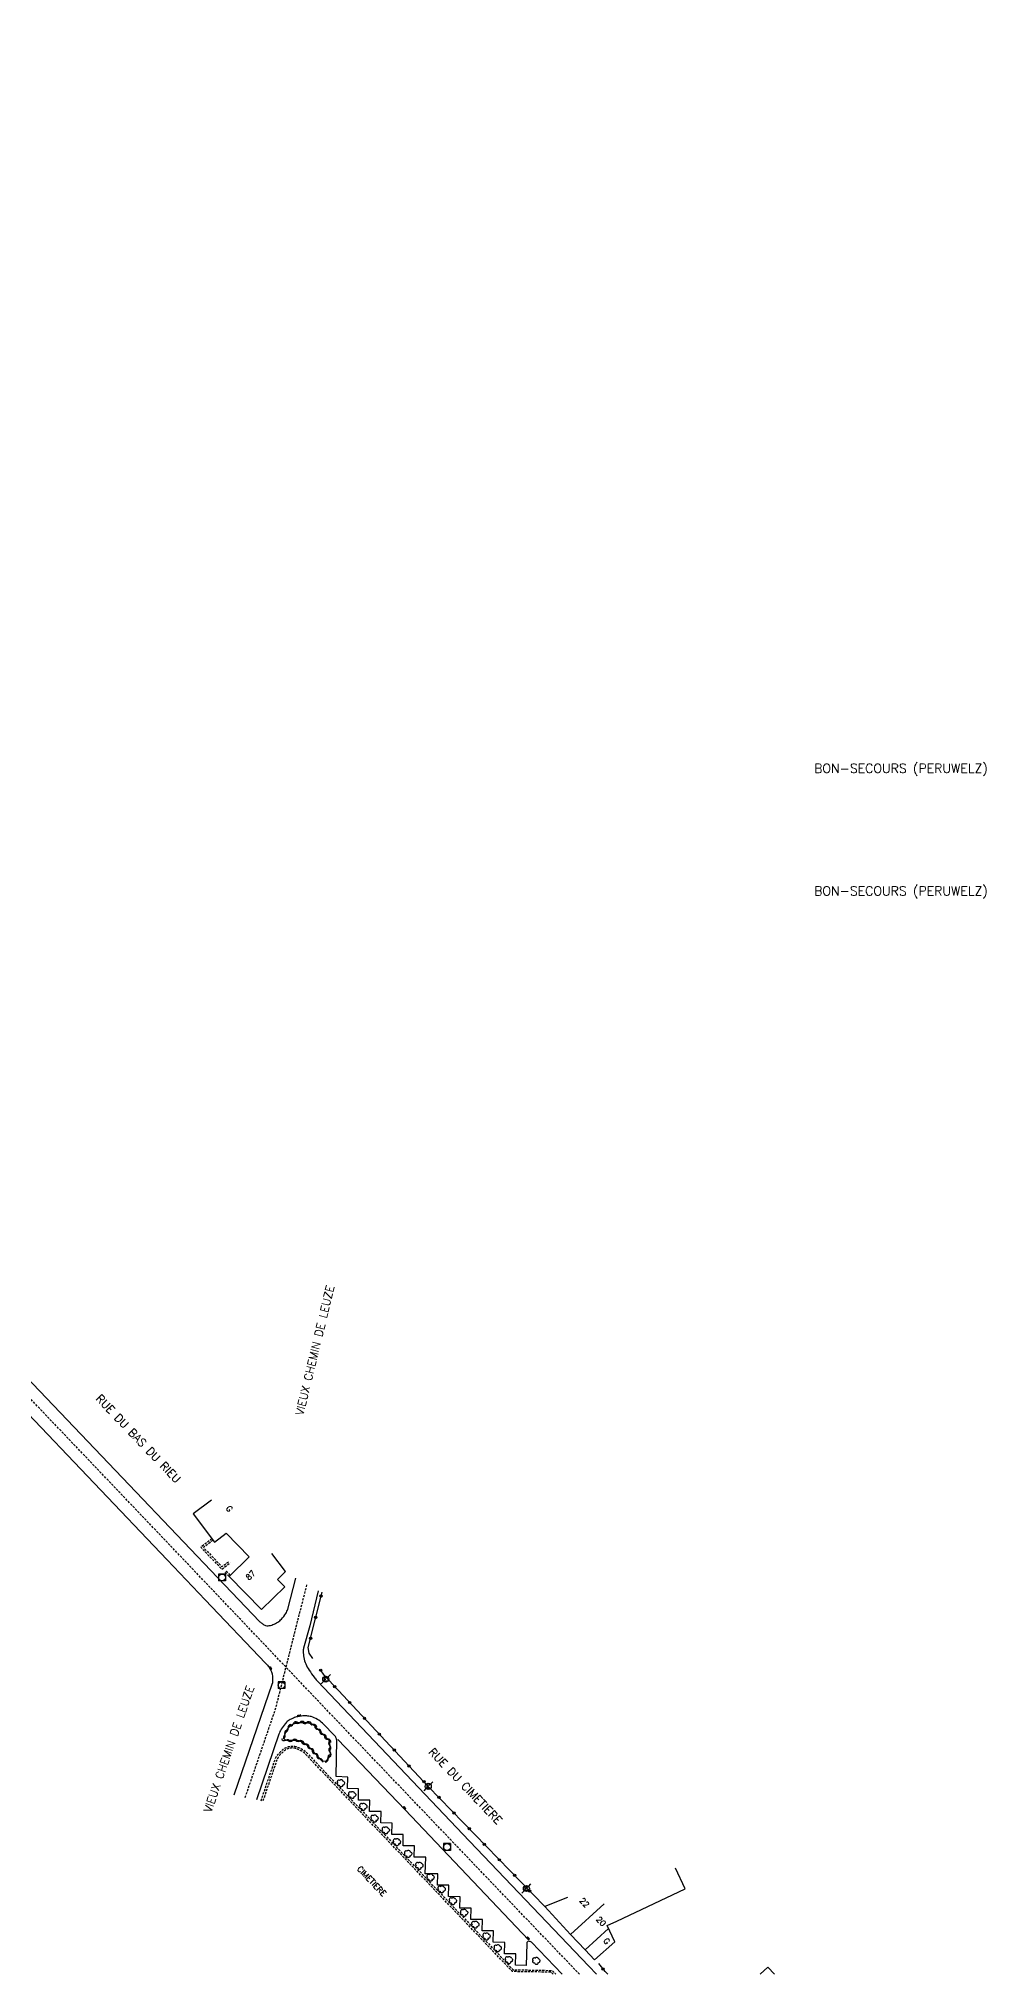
# Model space of a CAD drawing. Header units: millimetres. Extents: x 94999 to 96000, y 132000 to 133001.
# Drawn here: x 95278.3 to 95485.5, y 132000 to 132423.3 of the extents above; entities that cross this region are included whole.
import ezdxf
from ezdxf.enums import TextEntityAlignment as Align

# ---------------------------------------------------------------- set-up
doc = ezdxf.new("R2010")
doc.units = ezdxf.units.MM
doc.linetypes.add('DASHED', pattern=[0.75, 0.5, -0.25])
doc.layers.get('0').update_dxf_attribs({"linetype": 'CONTINUOUS'})
for name, color, linetype in [('W0001', 6, 'DASHED'), ('W0008', 7, 'CONTINUOUS'), ('W0100', 7, 'CONTINUOUS'), ('W0112', 1, 'DASHED'), ('W0300', 7, 'CONTINUOUS'), ('W0310', 3, 'CONTINUOUS'), ('W0322', 7, 'CONTINUOUS'), ('W0400', 7, 'CONTINUOUS'), ('W0420', 7, 'CONTINUOUS'), ('W0471', 7, 'CONTINUOUS'), ('W0980', 7, 'CONTINUOUS'), ('W0984', 7, 'CONTINUOUS'), ('W0989', 7, 'CONTINUOUS'), ('W0991', 7, 'CONTINUOUS'), ('W1102', 7, 'CONTINUOUS')]:
    doc.layers.add(name, color=color, linetype=linetype)
doc.styles.get("Standard").update_dxf_attribs({"font": 'romans.shx', "width": 0.85})

# ---------------------------------------------------------------- blocks, each defined once
blk = doc.blocks.new('T420')
for p, q in [((0.75, 0.75), (-0.75, 0.75)), ((-0.75, 0.75), (-0.75, -0.75)), ((0.75, 0.75), (0.75, -0.75)), ((0.75, -0.75), (-0.75, -0.75))]:
    blk.add_line(p, q)
blk.add_ellipse((0, 0), major_axis=(-0.53, 0.53), ratio=1, start_param=3.926991, end_param=10.210176)
blk = doc.blocks.new('T471')
for p, q in [((-0.333334, 0.333334), (-0.333334, -0.333334)), ((-0.333334, 0.333334), (0.333334, 0.333334)), ((-0.333334, 0), (0, 0)), ((0.500001, 0.500001), (1.000002, 1.000002)), ((-0.500001, -0.500001), (-1.000002, -1.000002)), ((-0.333334, -0.333334), (0.333334, -0.333334))]:
    blk.add_line(p, q)
blk.add_ellipse((0, 0), major_axis=(0.471405, 0.471405), ratio=1, start_param=5.4977871438, end_param=11.780972451)
blk = doc.blocks.new('T400')
for p, q in [((-0.15, 0.3), (0.15, 0.3)), ((-0.15, -0.25), (-0.15, 0.3)), ((-0.15, 0.15), (0.15, 0.15)), ((-0.15, 0), (0.15, 0)), ((0.15, 0.3), (0.15, -0.25)), ((-0.15, -0.15), (0.15, -0.15)), ((-0.15, -0.25), (-0.15, -0.3)), ((-0.15, -0.3), (0.15, -0.3)), ((0.15, -0.3), (0.15, -0.25))]:
    blk.add_line(p, q)
blk = doc.blocks.new('T300')
for p, q in [((-0.8, 0.51), (-0.86, 0.34)), ((-0.86, 0.34), (-0.86, 0.17)), ((-0.86, 0.17), (-0.74, 0.06)), ((-0.69, 0.63), (-0.8, 0.51)), ((-0.8, -0.06), (-0.74, 0.06)), ((-0.74, 0.06), (-0.69, 0.11)), ((-0.57, 0.69), (-0.69, 0.63)), ((-0.46, 0.69), (-0.57, 0.69)), ((-0.29, 0.63), (-0.46, 0.69)), ((-0.29, 0.63), (-0.17, 0.74)), ((-0.23, 0.57), (-0.29, 0.63)), ((-0.17, 0.74), (-0.06, 0.8)), ((-0.06, 0.8), (0.06, 0.8)), ((0.06, 0.8), (0.23, 0.74)), ((0.23, 0.74), (0.34, 0.63)), ((0.34, 0.63), (0.4, 0.51)), ((0.46, 0.46), (0.34, 0.46)), ((0.4, 0.51), (0.4, 0.46)), ((0.57, 0.4), (0.46, 0.46)), ((0.57, 0.4), (0.69, 0.29)), ((0.69, 0.29), (0.74, 0.17)), ((0.74, 0.06), (0.69, -0.17)), ((0.74, 0.17), (0.74, 0.06)), ((-0.8, -0.17), (-0.8, -0.06)), ((-0.8, -0.23), (-0.8, -0.17)), ((-0.74, -0.34), (-0.8, -0.23)), ((-0.69, -0.4), (-0.74, -0.34)), ((-0.51, -0.46), (-0.69, -0.4)), ((-0.4, -0.46), (-0.51, -0.46)), ((-0.4, -0.46), (-0.34, -0.46)), ((-0.34, -0.46), (-0.34, -0.4)), ((-0.34, -0.51), (-0.34, -0.46)), ((-0.29, -0.63), (-0.34, -0.51)), ((-0.17, -0.74), (-0.29, -0.63)), ((-0.06, -0.8), (-0.17, -0.74)), ((0.06, -0.8), (-0.06, -0.8)), ((0.17, -0.74), (0.06, -0.8)), ((0.23, -0.69), (0.17, -0.74)), ((0.29, -0.46), (0.23, -0.46)), ((0.29, -0.63), (0.23, -0.69)), ((0.46, -0.4), (0.29, -0.46)), ((0.34, -0.51), (0.29, -0.63)), ((0.34, -0.51), (0.34, -0.46)), ((0.57, -0.34), (0.46, -0.4)), ((0.63, -0.29), (0.57, -0.34)), ((0.69, -0.17), (0.63, -0.29))]:
    blk.add_line(p, q)
blk = doc.blocks.new('t322o')
at = {"color": 0, "linetype": 'Continuous'}
for radius in [0.25, 0.15]:
    blk.add_circle((0, 0), radius, dxfattribs=at)
blk = doc.blocks.new('t310o')
at = {"color": 0, "linetype": 'Continuous'}
for centre, start, end in [((-0.5, 0.38), 216.8699, 323.1304), ((0.5, -0.37), 36.8699, 143.1303)]:
    blk.add_arc(centre, 0.625, start, end, dxfattribs=at)

msp = doc.modelspace()

# ---------------------------------------------------------------- linework, layer by layer
at = {"layer": 'W0001', "flags": 128}
for points in [[(95396.55, 132000), (95370.85, 132026.82), (95341.67, 132057.37), (95308.84, 132091.88), (95282.4, 132119.62), (95243.8, 132160.03), (95210.02, 132195.24), (95186.94, 132218.93), (95166.84, 132239.01), (95146.35, 132259.07), (95129.66, 132274.98), (95112.09, 132290.79), (95095.51, 132305.19), (95076.1, 132322.72), (95059.24, 132339.13), (95050.04, 132348.88), (95041.03, 132358.49), (95030.47, 132369.42), (95015.65, 132385.92), (95000, 132403.65)], [(95323.43, 132038.65), (95330.08, 132058.06), (95334.79, 132076.81), (95336.95, 132085.23)]]:
    msp.add_lwpolyline(points, dxfattribs=at)
at = {"layer": 'W0008', "flags": 128}
for points in [[(95093.25, 132311.06, 0.000002), (95097.78, 132307.12, 0.001272)], [(95270.95, 132135.45), (95298.05, 132107.04), (95318.89, 132085.17), (95326.66, 132077.11, 0.053218), (95327.21, 132076.65, 0.050485), (95327.88, 132076.29, 0.124347), (95328.42, 132076.21, 0.061468), (95329.49, 132076.46, 0.055947), (95330.55, 132076.99, 0.063216), (95331.36, 132077.67, 0.046861), (95332.32, 132078.93, 0.074223), (95332.72, 132079.85), (95334.52, 132086.64)], [(95274.41, 132124.19), (95306.35, 132090.65), (95314.65, 132081.9), (95327.89, 132068.07, -0.039364), (95328.64, 132067.15, -0.046943), (95329.13, 132066.29, -0.061795), (95329.36, 132065.54, -0.0488), (95329.43, 132064.55, -0.01532), (95329.39, 132063.78, -0.061753), (95329.35, 132063.6), (95320.95, 132039.14)], [(95339.39, 132083.83), (95337.54, 132076.19), (95336.2, 132071.34, 0.075365), (95336.11, 132070.61, 0.041161), (95336.26, 132069.28, 0.050417), (95336.68, 132067.87, 0.048517), (95337.41, 132066.52, 0.014467), (95338.51, 132064.97, 0.027897), (95339.15, 132064.21), (95372.45, 132029.09), (95398.59, 132001.74), (95400.28, 132000)], [(95392.75, 132000), (95386.01, 132006.99, 0.118606), (95385.76, 132007.15, 0.09162), (95385.39, 132007.21, 0.203875), (95385.15, 132007.1, 0.139978), (95384.98, 132006.76), (95384.86, 132001.95), (95382.57, 132002.01), (95382.62, 132004.49), (95380.13, 132004.5), (95380.18, 132006.98), (95377.68, 132007), (95377.74, 132009.48), (95375.24, 132009.49), (95375.3, 132011.97), (95372.8, 132011.99), (95372.86, 132014.47), (95370.36, 132014.48), (95370.42, 132016.96), (95367.92, 132016.98), (95367.97, 132019.46), (95365.47, 132019.47), (95365.53, 132021.95), (95362.81, 132021.97), (95362.9, 132025.59), (95360.4, 132025.6), (95360.45, 132028.08), (95357.96, 132028.1), (95358.01, 132030.58), (95355.51, 132030.59), (95355.57, 132033.07), (95353.07, 132033.09), (95353.13, 132035.57), (95350.63, 132035.58), (95350.69, 132038.06), (95348.19, 132038.08), (95348.24, 132040.56), (95345.79, 132040.66), (95345.84, 132043.13), (95343.35, 132043.22), (95343.44, 132051.18, 0.054254), (95343.42, 132051.37, 0.038592), (95343.34, 132051.63, 0.044298), (95343.22, 132051.88, 0.058919), (95343.09, 132052.05), (95340.31, 132054.91, 0.068443), (95339.22, 132055.75, 0.062404), (95337.84, 132056.34, 0.052915), (95336.9, 132056.5, 0.04395), (95335.76, 132056.47, 0.036232), (95334.64, 132056.27, 0.042792), (95333.74, 132055.94, 0.05126), (95332.82, 132055.4, 0.059159), (95332.14, 132054.77, 0.042632), (95331.32, 132053.61, 0.050769), (95330.81, 132052.52), (95325.92, 132038.16)]]:
    msp.add_lwpolyline(points, format="xyb", dxfattribs=at)
msp.add_lwpolyline([(95343.7, 132051.35), (95358.4, 132035.96), (95385.41, 132007.52)], dxfattribs=at)
at = {"layer": 'W0100', "flags": 128}
for points in [[(95316.03, 132103.7), (95312.05, 132100.67), (95316.74, 132094.5), (95319.29, 132096.44), (95324.3, 132091.3), (95319.9, 132087.01), (95326.98, 132079.75), (95332.07, 132084.7), (95330.46, 132086.35), (95332.23, 132088.07), (95329.29, 132092.04)], [(95393.9, 132016.79), (95388.94, 132014.8), (95394.55, 132008.68), (95397.77, 132005.32), (95399.84, 132003.18), (95404.25, 132007.12), (95402.58, 132010.66), (95404.67, 132011.65), (95419.65, 132018.72), (95417.52, 132023.24)], [(95436.04, 132000), (95437.72, 132001.57), (95439.18, 132000)]]:
    msp.add_lwpolyline(points, dxfattribs=at)
at = {"layer": 'W0112', "flags": 128}
for points in [[(95316.17, 132095.25), (95313.71, 132093.38), (95318.31, 132088.6), (95320.16, 132090)], [(95316.41, 132094.93), (95314.31, 132093.33), (95318.35, 132089.13), (95319.92, 132090.32)], [(95320.18, 132087.29), (95319.35, 132088.13), (95319.07, 132087.85), (95319.9, 132087.01)]]:
    msp.add_lwpolyline(points, dxfattribs=at)
for points in [[(95326.89, 132037.94), (95329.99, 132047.03, -0.084811), (95330.51, 132047.98, -0.055373), (95331.68, 132049.16, -0.128765), (95333.2, 132049.85, -0.133684), (95334.81, 132049.7, -0.038481), (95336.14, 132049.07, -0.073768), (95336.74, 132048.6), (95382.03, 132000.99), (95390.53, 132000.85), (95391.35, 132000)], [(95390.79, 132000), (95390.35, 132000.46), (95381.86, 132000.59), (95336.45, 132048.33, 0.073768), (95335.94, 132048.73, 0.038481), (95334.67, 132049.32, 0.133684), (95333.27, 132049.46, 0.128765), (95331.93, 132048.85, 0.055373), (95330.83, 132047.73, 0.084811), (95330.37, 132046.9), (95327.27, 132037.82)]]:
    msp.add_lwpolyline(points, format="xyb", dxfattribs=at)
at = {"layer": 'W0310', "flags": 128}
msp.add_lwpolyline([(95341.04, 132046.53), (95340.24, 132046.61), (95337.8, 132049.29, 0.04011), (95337.21, 132049.85, 0.027185), (95336.24, 132050.54, 0.053123), (95335.23, 132051.04, 0.088142), (95334.56, 132051.16), (95332.55, 132051.16, -0.104179), (95332.28, 132051.22, -0.093493), (95332.03, 132051.39, -0.14062), (95331.88, 132051.67, -0.160312), (95331.9, 132051.95), (95332.39, 132053.07, -0.08854), (95333.17, 132054.23, -0.11576), (95334.07, 132054.81, -0.033799), (95334.78, 132055.01, -0.052769), (95335.25, 132055.06), (95336.52, 132055.06, -0.026228), (95336.77, 132055.04, -0.012286), (95337.3, 132054.97, -0.071818), (95338.02, 132054.75, -0.087291), (95338.54, 132054.38), (95341.85, 132051.03), (95341.99, 132047.87)], format="xyb", close=True, dxfattribs=at)
at = {"layer": 'W0322', "flags": 128}
for points in [[(95338.19, 132069.06), (95337.39, 132070.22), (95337.21, 132071.48), (95340.24, 132083.54)], [(95388.94, 132014.8), (95363.46, 132041.1), (95340.68, 132065.4), (95339.92, 132066.56)], [(95402.75, 132000), (95402.11, 132000.59), (95400.79, 132002.36)]]:
    msp.add_lwpolyline(points, dxfattribs=at)
at = {"layer": 'W1102', "flags": 128}
for points in [[(95394.55, 132008.68), (95401.92, 132015.44)], [(95397.77, 132005.32), (95402.88, 132010.01)]]:
    msp.add_lwpolyline(points, dxfattribs=at)

# ---------------------------------------------------------------- block references
at = {"layer": 'W0300'}
for p in [(95344.4, 132041.78), (95346.86, 132039.21), (95349.31, 132036.64), (95351.76, 132034.06), (95354.21, 132031.48), (95356.66, 132028.9), (95359.11, 132026.32), (95361.56, 132023.74), (95364.01, 132021.16), (95366.45, 132018.58), (95368.9, 132016.01), (95371.35, 132013.43), (95373.8, 132010.85), (95376.25, 132008.27), (95378.7, 132005.69), (95381.15, 132003.11), (95387.13, 132002.91)]:
    msp.add_blockref('T300', p, dxfattribs=at)
at = {"layer": 'W0310'}
for p, rotation in [((95332.8, 132053.79), 54.35632976553122), ((95333.93, 132054.75), 23.40498792355365), ((95335.38, 132055.06), 359.8770928351798), ((95336.88, 132055.03), 353.2689334907668), ((95338.3, 132054.59), 324.5621020352321), ((95339.37, 132053.54), 314.665500907721), ((95332.31, 132051.2), 158.8361726814136), ((95332.12, 132052.45), 66.35460426785977), ((95333.81, 132051.16), 179.9582627657217), ((95335.29, 132051.02), 159.1766657727424), ((95336.6, 132050.3), 145.4038623747916), ((95337.76, 132049.35), 133.0300077365408), ((95340.43, 132052.47), 314.665500907721), ((95341.48, 132051.41), 314.665500907721), ((95341.9, 132050.06), 272.4380333238194), ((95338.76, 132048.24), 132.2298059215082), ((95339.77, 132047.13), 132.2298059215082), ((95341.52, 132047.21), 234.5700971391293), ((95341.96, 132048.56), 272.4380333238194)]:
    msp.add_blockref('t310o', p, dxfattribs=dict(at, rotation=rotation))
at = {"layer": 'W0322'}
for p, rotation in [((95340.03, 132082.7), 75.90638911418309), ((95338.87, 132078.09), 75.90638911418309), ((95337.72, 132073.48), 75.90638911418309), ((95339.95, 132066.51), 123.3744650233965), ((95343.02, 132062.9), 133.1522389878108), ((95346.27, 132059.44), 133.1522389878108), ((95349.52, 132055.97), 133.1522389878108), ((95352.77, 132052.51), 133.1522389878108), ((95356.02, 132049.04), 133.1522389878108), ((95359.27, 132045.58), 133.1522389878108), ((95362.52, 132042.11), 133.1522389878108), ((95365.81, 132038.68), 134.0860923583475), ((95369.11, 132035.27), 134.0860923583475), ((95372.42, 132031.86), 134.0860923583475), ((95375.72, 132028.45), 134.0860923583475), ((95379.02, 132025.03), 134.0860923583475), ((95382.33, 132021.62), 134.0860923583475), ((95385.63, 132018.21), 134.0860923583475), ((95401.7, 132001.14), 126.6110727193587)]:
    msp.add_blockref('t322o', p, dxfattribs=dict(at, rotation=rotation))
at = {"layer": 'W0400'}
for p, rotation in [((95328.94, 132066.97), 31.46077020146935), ((95335.23, 132056.54), 100.0954247960565), ((95358.22, 132036.37), 43.63448446084329), ((95385.27, 132007.89), 43.52235508151154)]:
    msp.add_blockref('T400', p, dxfattribs=dict(at, rotation=rotation))
at = {"layer": 'W0420'}
for p in [(95318.36, 132086.78), (95331.37, 132063.22), (95367.54, 132027.82)]:
    msp.add_blockref('T420', p, dxfattribs=at)
at = {"layer": 'W0471'}
for p in [(95341.05, 132064.54), (95363.46, 132041.1), (95384.92, 132018.76)]:
    msp.add_blockref('T471', p, dxfattribs=at)

# ---------------------------------------------------------------- texts
at = {"layer": 'W0980'}
for p in [(95466.84, 132263.58), (95466.84, 132236.78)]:
    msp.add_text('BON-SECOURS (PERUWELZ)', height=2, dxfattribs=at).set_placement(p, align=Align.MIDDLE)
at = {"layer": 'W0984'}
msp.add_text('CIMETIERE', height=1.25, rotation=313.5663, dxfattribs=at).set_placement((95351.1, 132020.38), align=Align.MIDDLE)
at = {"layer": 'W0989'}
for s, rotation, p in [('VIEUX CHEMIN DE LEUZE', 76.455, (95338.66, 132136.49)), ('RUE DU BAS DU RIEU', 313.5887, (95300.07, 132117.14)), ('VIEUX CHEMIN DE LEUZE', 71.0336, (95319.87, 132049.27)), ('RUE DU CIMETIERE', 313.695, (95371.6, 132041.16))]:
    msp.add_text(s, height=1.75, rotation=rotation, dxfattribs=at).set_placement(p, align=Align.MIDDLE)
at = {"layer": 'W0991'}
for s, rotation, p in [('G', 307.2359, (95319.97, 132101.82)), ('87', 44.1805, (95324.61, 132087.27)), ('22', 312.549, (95397.63, 132015.68)), ('20', 312.549, (95401.26, 132011.57)), ('G', 312.549, (95402.48, 132007.24))]:
    msp.add_text(s, height=1.25, rotation=rotation, dxfattribs=at).set_placement(p, align=Align.MIDDLE)

doc.saveas('drawing.dxf')
